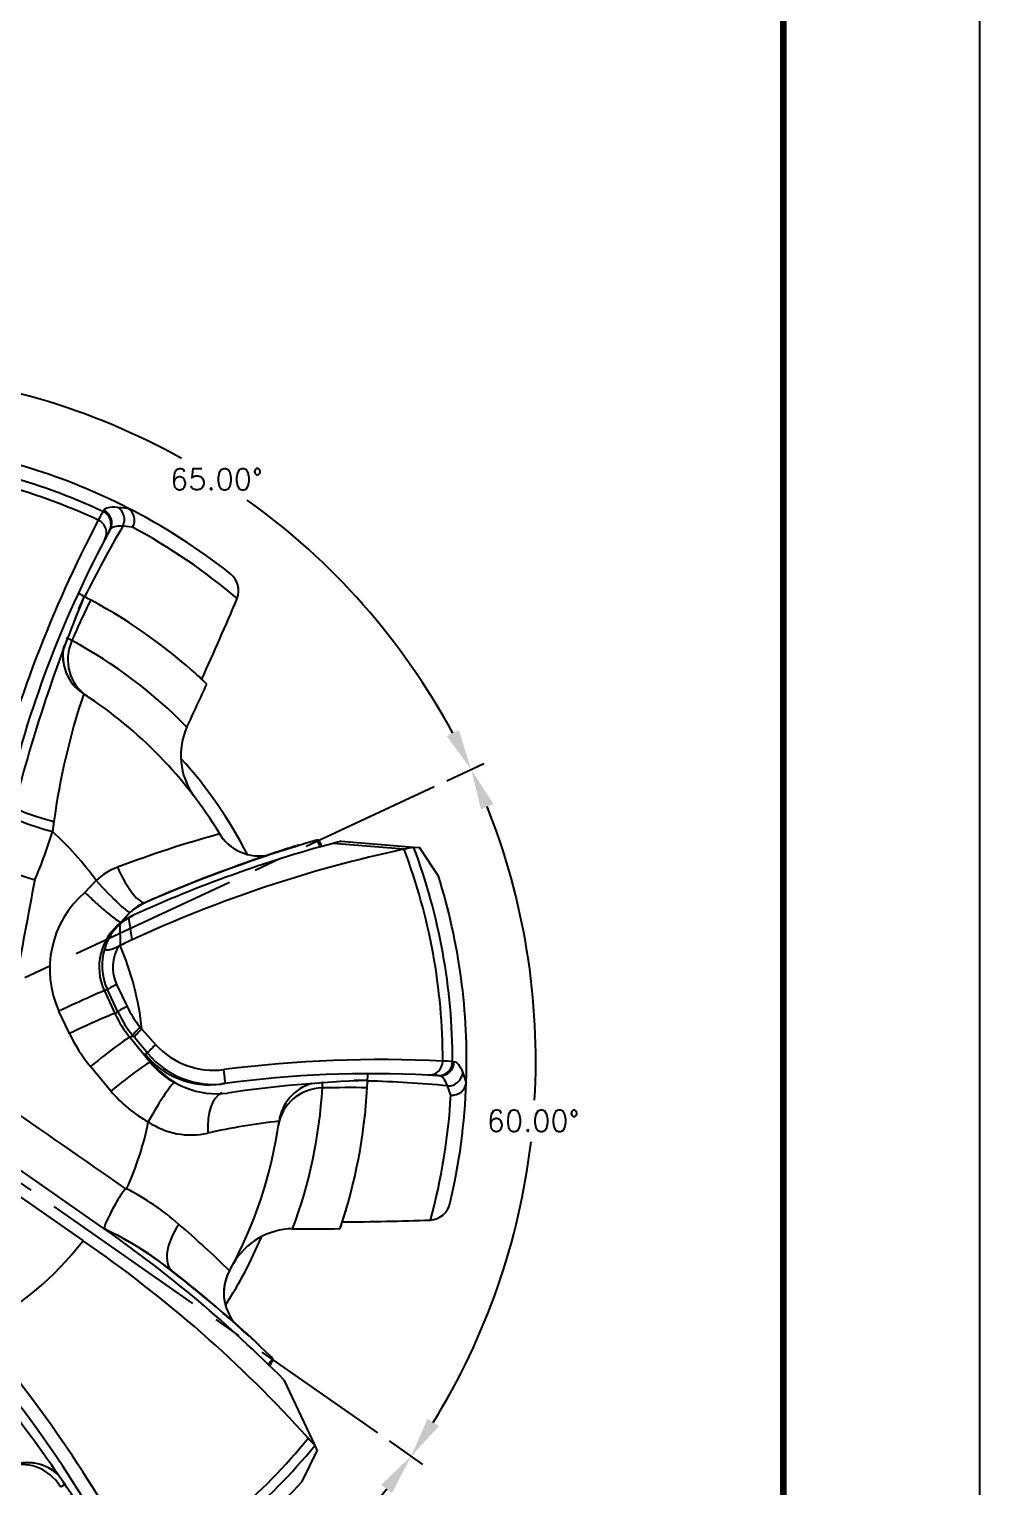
# Model space of a CAD drawing. Extents: x 0 to 80.8, y 22 to 44.
# Drawn here: x 29.79 to 34, y 25.46 to 31.92 of the extents above; entities that cross this region are included whole.
import ezdxf
from ezdxf.enums import TextEntityAlignment as Align

# ---------------------------------------------------------------- set-up
doc = ezdxf.new("R2010")
doc.units = 0
doc.header["$MEASUREMENT"] = 0
doc.linetypes.add('CENTER2', pattern=[1.125, 0.75, -0.125, 0.125, -0.125])
for name, color, linetype in [('CLine', 5, 'CENTER2'), ('Default', 7, 'CONTINUOUS'), ('Dims', 4, 'CONTINUOUS'), ('ODG-42411R1', 7, 'CONTINUOUS'), ('Title Block', 7, 'CONTINUOUS')]:
    doc.layers.add(name, color=color, linetype=linetype)
doc.styles.add('RomanD', font='romand.shx', dxfattribs={"width": 0.9})
doc.styles.add('RomanS', font='romans')
doc.dimstyles.get("Standard").update_dxf_attribs({"dimtxt": 0.094, "dimasz": 0.18, "dimexe": 0.0625, "dimexo": 0.0625, "dimgap": 0.045, "dimtad": 0, "dimtih": 1, "dimtoh": 1, "dimdec": 4, "dimzin": 4, "dimdsep": 46, "dimtxsty": 'RomanS', "dimcen": 0.09, "dimazin": 1, "dimtfac": 1, "dimtdec": 4, "dimtofl": 0, "dimtmove": 0, "dimatfit": 1, "dimfxl": 1, "dimtolj": 1, "dimtzin": 0, "dimarcsym": 0})

# ---------------------------------------------------------------- blocks, each defined once
blk = doc.blocks.new('COT_Dblock')
at = {"layer": 'Title Block', "color": 8}
blk.add_lwpolyline([(0, 0), (34, 0), (34, 22), (0, 22)], close=True, dxfattribs=at)
at = {"layer": 'Title Block', "const_width": 0.03}
blk.add_lwpolyline([(33.13, 21.25), (0.87, 21.25), (0.87, 0.75), (33.13, 0.75)], close=True, dxfattribs=at)
at = {"layer": 'Title Block', "color": 1, "style": 'RomanS', "flags": 8}
for tag, p in [('FNAME', (0.62, 3.75)), ('REVDATE', (0.62, 2.25)), ('USER', (0.62, 0.75))]:
    blk.add_attdef(tag, text='', height=0.047, rotation=90, dxfattribs=at).set_placement(p, align=Align.BOTTOM_LEFT)
at = {"layer": 'Title Block', "color": 3, "style": 'RomanS', "flags": 8}
blk.add_attdef('DRAWN', text='', height=0.11, dxfattribs=at).set_placement((28.7003, 1.9844), align=Align.MIDDLE_CENTER)
at = {"layer": 'Title Block', "color": 3, "style": 'RomanD', "width": 0.9, "flags": 8}
for tag, height, p in [('TITL1', 0.125, (31.337, 1.6835)), ('TITL2', 0.094, (31.337, 1.5143)), ('TITL3', 0.094, (31.337, 1.3739))]:
    blk.add_attdef(tag, text='', height=height, dxfattribs=at).set_placement(p, align=Align.MIDDLE_CENTER)
at = {"layer": 'Title Block', "color": 3, "style": 'RomanS', "flags": 8}
for tag, p in [('DDATE', (28.3559, 1.6718)), ('CHECK', (28.3559, 1.406)), ('MATRL', (28.3559, 1.1487)), ('PDATE', (28.3559, 0.8829)), ('SCALE', (29.8959, 0.8555)), ('SHEET', (32.0053, 0.8555))]:
    blk.add_attdef(tag, text='', height=0.094, dxfattribs=at).set_placement(p, align=Align.MIDDLE_LEFT)
for tag, p in [('FSCM#', (30.3372, 1.1213)), ('DWG#', (31.8095, 1.1213)), ('REV#', (32.9697, 1.1213))]:
    blk.add_attdef(tag, text='', height=0.094, dxfattribs=at).set_placement(p, align=Align.TOP_CENTER)
blk = doc.blocks.new('*D11')
at = {"layer": 'Dims', "color": 0, "lineweight": -2, "transparency": 16777216}
for p, q in [((31.383, 25.6648), (31.5313, 25.561)), ((28.4667, 24.4568), (28.4352, 24.2785))]:
    blk.add_line(p, q, dxfattribs=at)
for start, end in [(296.64848, 321.62479), (263.37521, 287.53655)]:
    blk.add_arc((28.9767, 27.3497), 3.056, start, end, dxfattribs=at)
at = {"layer": 'Dims', "color": 0, "transparency": 16777216}
for points in [[(31.3485, 25.4704), (31.3966, 25.4345), (31.4801, 25.5968)], [(28.6198, 24.2844), (28.6285, 24.3437), (28.4461, 24.3401)]]:
    blk.add_solid(points, dxfattribs=at)
at = {"layer": 'Dims', "color": 0, "transparency": 16777216, "insert": (30.1462, 24.5263), "char_height": 0.094, "attachment_point": 5, "style": 'RomanS'}
blk.add_mtext('\\A1;65.00°', dxfattribs=at)
blk = doc.blocks.new('*D12')
at = {"layer": 'Dims', "color": 0, "lineweight": -2, "transparency": 16777216}
for p, q in [((31.639, 28.5911), (31.8033, 28.6677)), ((31.383, 25.6648), (31.5315, 25.5608))]:
    blk.add_line(p, q, dxfattribs=at)
for start, end in [(356.72928, 21.62507), (328.37493, 353.26614)]:
    blk.add_arc((28.9767, 27.3497), 3.0563, start, end, dxfattribs=at)
at = {"layer": 'Dims', "color": 0, "transparency": 16777216}
for points in [[(31.7904, 28.4641), (31.8455, 28.4879), (31.7467, 28.6413)], [(31.6042, 25.7306), (31.5541, 25.7636), (31.4803, 25.5967)]]:
    blk.add_solid(points, dxfattribs=at)
at = {"layer": 'Dims', "color": 0, "transparency": 16777216, "insert": (32.0214, 27.0833), "char_height": 0.094, "attachment_point": 5, "style": 'RomanS'}
blk.add_mtext('\\A1;60.00°', dxfattribs=at)
blk = doc.blocks.new('*D13')
at = {"layer": 'Dims', "color": 0, "lineweight": -2, "transparency": 16777216}
for p, q in [((28.9767, 30.2872), (28.9767, 30.468)), ((31.639, 28.5911), (31.8029, 28.6675))]:
    blk.add_line(p, q, dxfattribs=at)
for start, end in [(60.86773, 86.62453), (28.37547, 54.41811)]:
    blk.add_arc((28.9767, 27.3497), 3.0558, start, end, dxfattribs=at)
at = {"layer": 'Dims', "color": 0, "transparency": 16777216}
for points in [[(29.1558, 30.3702), (29.1576, 30.4302), (28.9767, 30.4055)], [(31.6922, 28.8154), (31.6386, 28.7885), (31.7462, 28.6411)]]:
    blk.add_solid(points, dxfattribs=at)
at = {"layer": 'Dims', "color": 0, "transparency": 16777216, "insert": (30.6186, 29.9269), "char_height": 0.094, "attachment_point": 5, "style": 'RomanS'}
blk.add_mtext('\\A1;65.00°', dxfattribs=at)
blk = doc.blocks.new('SE')
at = {"layer": 'ODG-42411R1', "color": 7, "linetype": 'Continuous'}
for p, q in [((7.4414, 8.6716), (7.445, 8.6782)), ((7.4414, 8.6716), (7.4414, 8.6716)), ((7.5058, 8.6914), (7.552, 8.687)), ((7.552, 8.687), (7.5493, 8.6884)), ((7.4737, 8.5923), (7.47, 8.5856)), ((7.573, 8.6018), (7.5297, 8.6065)), ((7.3564, 7.8631), (7.3562, 7.8631)), ((7.2241, 7.2975), (7.2174, 7.2529)), ((7.9584, 7.2432), (7.9585, 7.2431)), ((8.3907, 7.2157), (8.3895, 7.2158)), ((8.4109, 7.1874), (8.4044, 7.1856)), ((8.7749, 7.175), (8.461, 7.2011)), ((8.4968, 7.2107), (8.8177, 7.1841)), ((8.775, 7.175), (8.7749, 7.175)), ((8.8177, 7.1841), (8.8431, 7.182)), ((8.9281, 7.055), (8.8431, 7.182)), ((7.3611, 6.9834), (7.4115, 7.0365)), ((7.5232, 6.852), (7.523, 6.8519)), ((7.5617, 6.8959), (7.5232, 6.852)), ((7.5232, 6.852), (7.5236, 6.8514)), ((7.5236, 6.8514), (7.5731, 6.8813)), ((7.5799, 6.8844), (7.5568, 6.8724)), ((7.5706, 6.7732), (7.5568, 6.8724)), ((7.5188, 6.749), (7.517, 6.8433)), ((7.5181, 6.7487), (7.51, 6.7449)), ((7.5188, 6.749), (7.5181, 6.7487)), ((7.4479, 6.5471), (7.4947, 6.4467)), ((7.5073, 6.4546), (7.4611, 6.5532)), ((7.5021, 6.5752), (7.548, 6.4779)), ((7.2931, 6.3587), (7.2467, 6.4573)), ((7.4947, 6.4467), (7.5073, 6.4546)), ((7.5745, 6.3487), (7.5613, 6.3404)), ((7.5613, 6.3404), (7.6514, 6.2303)), ((7.5815, 6.3402), (7.5745, 6.3487)), ((7.64, 6.2698), (7.5815, 6.3402)), ((7.6067, 6.3865), (7.6137, 6.3782)), ((7.6137, 6.3782), (7.6754, 6.3088)), ((7.6273, 6.2681), (7.6609, 6.227)), ((7.477, 6.1034), (7.3868, 6.2119)), ((7.6514, 6.2303), (7.6609, 6.227)), ((8.99, 6.2339), (8.9975, 6.2334)), ((8.99, 6.2339), (8.99, 6.2339)), ((8.6138, 6.146), (8.6144, 6.1758)), ((8.9318, 6.1711), (8.9241, 6.1716)), ((9.0352, 6.1839), (9.0507, 6.1401)), ((9.0507, 6.1401), (9.0509, 6.1432)), ((8.9823, 6.0851), (8.9683, 6.1263)), ((8.2213, 5.9693), (8.2213, 5.9695)), ((7.4557, 5.4871), (6.9324, 5.8535)), ((7.3531, 5.4403), (6.8453, 5.7958)), ((7.5432, 5.6699), (7.5462, 5.6701)), ((8.0015, 5.3063), (8.0015, 5.3061)), ((8.1939, 4.918), (8.1934, 4.9192)), ((8.1794, 4.8864), (8.1746, 4.8911)), ((8.2426, 4.8236), (8.38, 4.5325)), ((8.38, 4.5325), (8.3909, 4.5094)), ((8.3234, 4.3723), (8.3909, 4.5094))]:
    blk.add_line(p, q, dxfattribs=at)
for centre, radius, start, end in [((6.3025, 6.2373), 2.6875, 64.92716, 85.62779), ((6.3025, 6.2373), 2.75, 63.03794, 82.29803), ((6.3025, 6.2373), 2.6444, 64.97822, 85.76788), ((11.7073, 6.3596), 4.8522, 151.54332, 152.05317), ((7.4151, 8.6151), 0.0624, 331.76624, 65.03022), ((6.3025, 6.2373), 2.75, 51.66932, 63.03794), ((7.5189, 8.6337), 0.0628, 329.47977, 58.122), ((12.4291, 6.0054), 5.6559, 152.3106, 165.84042), ((11.5991, 6.1993), 4.728, 149.3935, 153.70738), ((6.3025, 6.2373), 2.6842, 49.75677, 61.74924), ((11.7577, 6.2658), 4.875, 152.08249, 166.68344), ((11.6712, 6.3121), 4.7769, 151.58045, 152.08759), ((7.9436, 8.3197), 0.0988, 340.17092, 49.27988), ((13.6668, 5.6822), 6.8285, 157.51849, 165.66763), ((11.6331, 6.2137), 4.7224, 154.05507, 156.46277), ((11.8011, 6.2757), 4.8804, 155.58094, 156.2563), ((6.5609, 6.7265), 1.76, 62.92034, 63.89202), ((4.7138, 3.2923), 5.6586, 61.81223, 62.0503), ((6.2862, 6.2165), 2.3383, 46.29846, 61.92606), ((-7.0308, 14.7041), 16.3772, 335.56138, 336.92847), ((6.2873, 6.2174), 2.3371, 57.94573, 59.14595), ((7.2481, 8.0054), 0.1093, 59.47499, 73.6539), ((6.3037, 6.2388), 2.1124, 44.38504, 61.74785), ((6.2873, 6.2174), 2.3371, 47.06956, 48.48233), ((-6.7707, 14.5964), 16.1254, 334.74455, 335.4914), ((6.3023, 6.239), 2.311, 46.20234, 46.97692), ((10.2732, 6.8837), 3.0771, 161.43902, 172.27072), ((6.4224, 6.4204), 1.7186, 56.84236, 57.08097), ((6.3025, 6.2373), 1.9375, 31.27252, 57.04679), ((8.0947, 7.5903), 0.3083, 155.85309, 214.8585), ((6.3025, 6.2373), 2, 27.21534, 42.02887), ((5.5998, 7.7235), 1.6847, 336.06861, 343.77979), ((6.3025, 6.2373), 1.367, 35.77767, 47.98395), ((9.3391, 2.2572), 5.1736, 105.47851, 110.75654), ((9.9473, 1.655), 5.6431, 101.99116, 114.9089), ((9.9589, 1.6497), 5.75, 105.09993, 114.44016), ((10.2649, 0.8915), 6.5965, 106.51763, 113.53036), ((8.0834, 7.2952), 0.1309, 220.15908, 234.95316), ((10.1754, 1.1919), 6.2853, 107.4025, 109.30176), ((10.1754, 1.1919), 6.2853, 107.27075, 107.34457), ((6.5738, 6.3593), 2.0151, 24.26445, 24.95058), ((9.9589, 1.6497), 5.75, 104.73044, 105.09993), ((9.869, 2.1762), 5.1171, 101.85629, 102.3445), ((6.3025, 6.2373), 2.6444, 359.97822, 20.76788), ((6.3025, 6.2373), 2.6875, 359.92716, 20.62779), ((10.0835, 1.3623), 6.0933, 109.01009, 113.74696), ((8.1366, 7.2973), 0.1523, 267.20271, 283.95055), ((7.5974, 6.8426), 0.2687, 109.99662, 133.7909), ((6.3025, 6.2373), 2.75, 358.03794, 17.29803), ((95.4501, -9.7084), 89.8846, 169.261073, 169.869297), ((7.6529, 6.6445), 0.4473, 130.72594, 204.73007), ((7.7298, 6.7091), 0.2505, 113.1282, 145.4074), ((7.7302, 6.709), 0.2516, 113.5432, 132.04822), ((7.6133, 6.7917), 0.1489, 83.04179, 83.67923), ((7.6744, 6.6529), 0.25, 127.26992, 205.0336), ((7.6789, 6.6636), 0.242, 120.32759, 132.02158), ((9.9589, 1.6497), 5.75, 114.44016, 114.51477), ((7.6667, 6.676), 0.2245, 131.8359, 163.59915), ((7.6863, 6.6584), 0.2486, 160.96296, 205.03993), ((7.6679, 6.6525), 0.1829, 149.66206, 205.01991), ((6.3025, 6.2373), 1.3188, 6.1298, 22.8144), ((9.7325, 1.5441), 5.5, 114.39189, 114.54298), ((7.9296, 6.6583), 0.4221, 205.29933, 220.08367), ((7.9488, 6.6574), 0.5007, 204.89289, 219.28435), ((7.9539, 6.6638), 0.4932, 205.09519, 219.70596), ((7.9161, 6.6529), 0.689, 205.27708, 219.79863), ((8.3442, 1.0673), 5.25, 97.70935, 97.84915), ((7.9158, 6.5029), 0.372, 219.13946, 277.67666), ((7.9309, 6.5108), 0.3777, 219.63082, 277.60784), ((7.9326, 6.5436), 0.3483, 222.38106, 277.37196), ((7.9403, 6.4665), 0.3732, 219.27398, 240.83836), ((7.9451, 6.4568), 0.3655, 218.96114, 277.47313), ((8.6795, 0.6932), 5.5496, 87.23899, 97.26945), ((8.9276, 6.2339), 0.0624, 266.76624, 0.03022), ((8.6974, 1.3906), 4.8522, 86.54332, 87.05317), ((8.6338, 1.3053), 4.875, 87.08249, 97.69617), ((8.8085, 0.5253), 5.6285, 92.00467, 98.334), ((8.3046, 6.1275), 0.1092, 354.47565, 8.6649), ((8.6612, 1.2695), 4.8811, 90.58232, 91.26089), ((2.9609, 6.4326), 5.6596, 356.81235, 357.05037), ((8.5064, 1.4209), 4.728, 84.3935, 88.70738), ((8.6392, 1.4032), 4.7769, 86.58045, 87.08759), ((6.3025, 6.2373), 2.75, 346.66932, 358.03794), ((8.9883, 6.1477), 0.0628, 264.47977, 353.122), ((7.9226, 6.4739), 0.5795, 219.7457, 241.08437), ((7.8468, 6.1356), 0.0299, 250.03063, 256.05478), ((8.6338, 1.3053), 4.875, 97.69617, 97.87902), ((6.3043, 6.2368), 2.1124, 339.38504, 356.74786), ((8.534, 1.3954), 4.7231, 89.0563, 91.46362), ((6.2768, 6.2433), 2.3383, 341.29846, 356.92615), ((6.3025, 6.2374), 2.6842, 344.75677, 356.74924), ((-67.2784, -101.5714), 130.763, 55.096769, 55.393711), ((6.3025, 6.2373), 1.367, 335.48169, 348.57797), ((7.8308, 6.2444), 0.3357, 235.85116, 282.89906), ((8.5775, 2.8392), 3.1505, 96.49184, 102.31072), ((6.3025, 6.2373), 1.9375, 331.27252, 352.0468), ((6.5191, 6.206), 1.7186, 351.84236, 352.08098), ((6.278, 6.2426), 2.3371, 352.94576, 354.14595), ((7.0305, 4.6603), 1.1338, 48.74094, 62.94721), ((6.278, 6.2426), 2.3371, 342.06956, 343.48236), ((8.8833, 5.63), 0.0988, 275.17092, 344.27988), ((6.7743, 4.084), 1.5612, 51.62221, 64.41813), ((5.3514, 2.6629), 3.743, 44.92603, 49.58188), ((8.286, 5.1848), 0.3083, 90.85309, 149.8585), ((8.3533, 21.6184), 16.1254, 269.74455, 270.4914), ((6.3039, 6.2382), 2.311, 341.20234, 341.97692), ((8.3411, 21.8996), 16.3772, 270.56138, 271.92847), ((6.3025, 6.2373), 1.3188, 295.83821, 322.8144), ((4.1514, 0.7852), 5.6498, 41.98871, 55.48038), ((4.1576, 0.777), 5.75, 44.73044, 55), ((6.7738, 4.0686), 1.5753, 51.78188, 62.47173), ((6.3025, 6.2373), 2, 327.28744, 337.0042), ((4.3477, 0.9237), 5.5455, 46.09406, 52.23874), ((7.721, 5.2323), 0.0789, 69.64995, 73.34883), ((4.7818, 1.4819), 4.8401, 48.80029, 52.19909), ((8.1614, 5.2074), 0.1849, 174.50005, 197.04385), ((3.7667, 0.2469), 6.4385, 47.39953, 49.24302), ((8.141, 5.1815), 0.1566, 205.84999, 223.55135), ((2.5984, 1.3517), 5.6559, 27.3106, 40.84042), ((3.1968, 1.7524), 4.875, 27.08249, 41.68344), ((3.7667, 0.2469), 6.4385, 47.30053, 47.35028), ((1.6163, 0.5178), 6.8378, 32.52324, 40.66322), ((6.5437, 6.0633), 2.0151, 324.26445, 324.95058), ((6.3025, 6.2373), 2.6444, 299.97822, 320.76788), ((6.3025, 6.2373), 2.6875, 299.92716, 320.62779), ((4.1876, 0.7737), 5.6308, 41.8788, 42.32247), ((7.2084, 4.4485), 0.1092, 294.47565, 308.6649), ((6.3025, 6.2373), 2.75, 298.03794, 317.29803)]:
    blk.add_arc(centre, radius, start, end, dxfattribs=at)
for centre, major_axis, ratio, start_param, end_param in [((7.4187, 8.6222), (0.0549, -0.0298), 0.989914, 0, 1.629919), ((7.4786, 8.6359), (-0.0049, -0.0623), 0.932286, 1.154922, 2.739911), ((7.3948, 8.5775), (0.0552, -0.0293), 0.988808, 0, 1.620772), ((7.4669, 8.0336), (0.1105, 0.1704), 0.999542, 1.922439, 3.141593), ((7.4666, 8.0336), (-0.1837, 0.0867), 0.999816, 0.232211, 1.437025), ((7.4837, 8.0226), (0.1121, 0.1694), 0.962647, 1.744735, 3.141593), ((7.2437, 7.3201), (0.1971, -0.0491), 0.131764, 3.143557, 4.645285), ((7.2293, 7.2661), (0.1953, -0.0558), 0.078338, 3.125683, 4.674061), ((8.1319, 7.3487), (0.032, 0.2006), 0.999856, 2.274662, 2.643127), ((8.1321, 7.3486), (-0.1736, -0.1054), 0.99981, 0, 0.201866), ((8.1319, 7.3487), (0.032, 0.2006), 0.999856, 2.643127, 3.285832), ((7.5492, 7.1262), (0.0808, -0.1863), 0.258627, 4.767458, 6.276312), ((7.4259, 7.0469), (-0.136, 0.1509), 0.086643, 1.561324, 3.134559), ((7.2639, 6.4614), (-0.1841, -0.0857), 0.017961, 3.176505, 4.797792), ((7.5177, 6.5795), (-0.0566, -0.0265), 0.043538, 4.970622, 6.248246), ((7.5639, 6.481), (-0.0566, -0.0265), 0.065581, 4.966012, 6.248203), ((7.3107, 6.3609), (-0.1842, -0.0857), 0.026969, 3.176512, 4.795393), ((7.4045, 6.2115), (-0.1572, -0.1287), 0.056903, 3.176556, 4.778561), ((7.6227, 6.3884), (-0.0481, -0.0399), 0.145122, 4.930718, 6.247905), ((7.6298, 6.3799), (-0.0481, -0.0399), 0.14663, 4.929702, 6.247897), ((7.6882, 6.3095), (-0.0481, -0.0399), 0.124887, 4.878441, 6.248003), ((7.4946, 6.1014), (-0.1572, -0.1286), 0.062601, 3.176568, 4.773185), ((8.8851, 6.2364), (-0.0032, -0.0624), 0.988808, 0, 1.620772), ((8.9356, 6.2335), (-0.0038, -0.0624), 0.989914, 0, 1.629919), ((7.6597, 5.9631), (-0.0989, -0.1774), 0.083049, 3.154156, 4.738922), ((7.9725, 6.1983), (0.0084, -0.0619), 0.075806, 0, 1.558742), ((8.9733, 6.1851), (-0.0585, -0.0219), 0.932286, 1.154922, 2.739911), ((8.0085, 5.8967), (0.0284, -0.2011), 0.494011, 3.259568, 4.540794), ((8.4196, 5.9213), (-0.2009, 0.03), 0.962647, 4.886327, 6.283185), ((8.4224, 5.9414), (0.001, 0.2031), 0.999816, 0.28213, 1.437186), ((8.4225, 5.9412), (-0.2012, 0.0281), 0.999542, 5.123033, 6.283185), ((7.875, 5.4651), (-0.1257, -0.1596), 0.522048, 4.823453, 6.272505), ((8.1796, 5.2086), (0.1897, 0.0726), 0.999856, 2.274662, 3.053165), ((8.1796, 5.2085), (0.1781, -0.0976), 0.99981, 3.141593, 3.561554), ((8.1796, 5.2086), (0.1897, 0.0726), 0.999856, 3.053165, 3.264859), ((7.0874, 4.2458), (-0.0745, 0.189), 0.962647, 4.886327, 6.283185), ((7.106, 4.2532), (-0.0762, 0.1883), 0.999542, 5.12366, 6.283185), ((7.1061, 4.2535), (0.1764, 0.1007), 0.999816, 0.282695, 1.437186)]:
    blk.add_ellipse(centre, major_axis=major_axis, ratio=ratio, start_param=start_param, end_param=end_param, dxfattribs=at)
for points, knots in [([(7.445, 8.6782), (7.4481, 8.684), (7.4549, 8.688), (7.4752, 8.6924), (7.4888, 8.6929), (7.5058, 8.6914)], [0, 0, 0, 0, 0.5, 0.5, 1, 1, 1, 1]), ([(7.5297, 8.6065), (7.5141, 8.6075), (7.5017, 8.6067), (7.483, 8.6019), (7.4767, 8.5979), (7.4737, 8.5923)], [0, 0, 0, 0, 0.5, 0.5, 1, 1, 1, 1]), ([(8.4008, 7.2093), (8.3988, 7.2112), (8.3969, 7.2127), (8.3935, 7.2148), (8.3918, 7.2154), (8.3907, 7.2157)], [0, 0, 0, 0, 0.5, 0.5, 1, 1, 1, 1]), ([(6.9567, 7.1122), (6.9564, 7.1102), (6.9608, 7.1068), (6.9787, 7.0974), (6.992, 7.0916), (7.0256, 7.0783), (7.046, 7.0708), (7.0904, 7.0556), (7.1151, 7.0476), (7.1397, 7.0402)], [0, 0, 0, 0, 0.25, 0.25, 0.5, 0.5, 0.75, 0.75, 1, 1, 1, 1]), ([(7.3611, 6.9834), (7.3802, 6.9651), (7.4001, 6.9467), (7.4368, 6.9138), (7.4542, 6.8988), (7.4841, 6.8745), (7.4967, 6.8651), (7.5152, 6.8531), (7.521, 6.8507), (7.523, 6.8519)], [0, 0, 0, 0, 0.25, 0.25, 0.5, 0.5, 0.75, 0.75, 1, 1, 1, 1]), ([(7.4513, 6.7394), (7.4507, 6.7374), (7.4506, 6.7357), (7.4516, 6.7327), (7.4526, 6.7315), (7.4556, 6.7298), (7.4577, 6.7294), (7.4625, 6.7292), (7.4653, 6.7294), (7.4713, 6.7305), (7.4745, 6.7312), (7.4813, 6.7332), (7.4848, 6.7344), (7.4954, 6.7383), (7.5027, 6.7415), (7.51, 6.7449)], [0, 0, 0, 0, 0.125, 0.125, 0.25, 0.25, 0.375, 0.375, 0.5, 0.5, 0.625, 0.625, 0.75, 0.75, 1, 1, 1, 1]), ([(8.9975, 6.2334), (9.0041, 6.233), (9.0105, 6.2286), (9.0232, 6.212), (9.0293, 6.1999), (9.0352, 6.1839)], [0, 0, 0, 0, 0.5, 0.5, 1, 1, 1, 1]), ([(8.9683, 6.1263), (8.9626, 6.1409), (8.9566, 6.1518), (8.9444, 6.1667), (8.9381, 6.1708), (8.9318, 6.1711)], [0, 0, 0, 0, 0.5, 0.5, 1, 1, 1, 1]), ([(7.4484, 5.4922), (7.4468, 5.4933), (7.4479, 5.4989), (7.4552, 5.5183), (7.4614, 5.5321), (7.4778, 5.5657), (7.4882, 5.5856), (7.5057, 5.6175), (7.512, 5.6285), (7.5221, 5.6452), (7.5255, 5.6508), (7.5311, 5.659), (7.5331, 5.6617), (7.5374, 5.6667), (7.5398, 5.6697), (7.5432, 5.6699)], [0, 0, 0, 0, 0.25, 0.25, 0.5, 0.5, 0.75, 0.75, 0.875, 0.875, 0.9375, 0.9375, 0.96875, 0.96875, 1, 1, 1, 1]), ([(8.1934, 4.9061), (8.194, 4.9089), (8.1944, 4.9112), (8.1945, 4.9152), (8.1942, 4.917), (8.1939, 4.918)], [0, 0, 0, 0, 0.5, 0.5, 1, 1, 1, 1])]:
    blk.add_open_spline(points, degree=3, knots=knots, dxfattribs=at)
for points in [[(7.3572, 8.2934), (7.3585, 8.2955), (7.3615, 8.2947), (7.3659, 8.2908)], [(8.4044, 7.1856), (8.3999, 7.1956), (8.3954, 7.2057), (8.3907, 7.2157)], [(7.5706, 6.7732), (7.5532, 6.7651), (7.5359, 6.757), (7.5188, 6.749)], [(8.6116, 6.1504), (8.6141, 6.1501), (8.6146, 6.147), (8.613, 6.1414)], [(8.1746, 4.8911), (8.1811, 4.9), (8.1875, 4.909), (8.1939, 4.918)]]:
    blk.add_open_spline(points, degree=3, dxfattribs=at)

msp = doc.modelspace()

# ---------------------------------------------------------------- linework, layer by layer
at = {"layer": 'CLine', "color": 1}
for q in [(31.58238, 28.5647), (31.33181, 25.70064)]:
    msp.add_line((28.97675, 27.34968), q, dxfattribs=at)

# ---------------------------------------------------------------- block references
at = {"layer": 'Default'}
msp.add_blockref('SE', (22.67427, 21.11233), dxfattribs=at)
at = {"layer": 'Title Block'}
msp.add_blockref('COT_Dblock', (0, 22), dxfattribs=at)

# ---------------------------------------------------------------- dimensions: what is measured, and where the dimension line sits
at = {"layer": 'Dims'}
for base, line1, line2, picture, middle in [((31.07376, 29.57238), ((28.97675, 27.34968), (28.97675, 30.22468)), ((28.97675, 27.34968), (31.58238, 28.5647)), '*D13', (30.61862, 29.9269)), ((31.92889, 26.55865), ((28.97675, 27.34968), (31.58238, 28.5647)), ((28.97675, 27.34968), (31.33181, 25.70064)), '*D12', (32.0214, 27.0833)), ((29.59473, 24.35679), ((28.97675, 27.34968), (31.33181, 25.70064)), ((28.97675, 27.34968), (28.47751, 24.51835)), '*D11', (30.14624, 24.52628))]:
    dim = msp.add_angular_dim_2l(base=base, line1=line1, line2=line2, dimstyle='Standard', dxfattribs=at)
    dim.commit()
    dim.dimension.update_dxf_attribs({"geometry": picture, "text_midpoint": middle})

doc.saveas('drawing.dxf')
